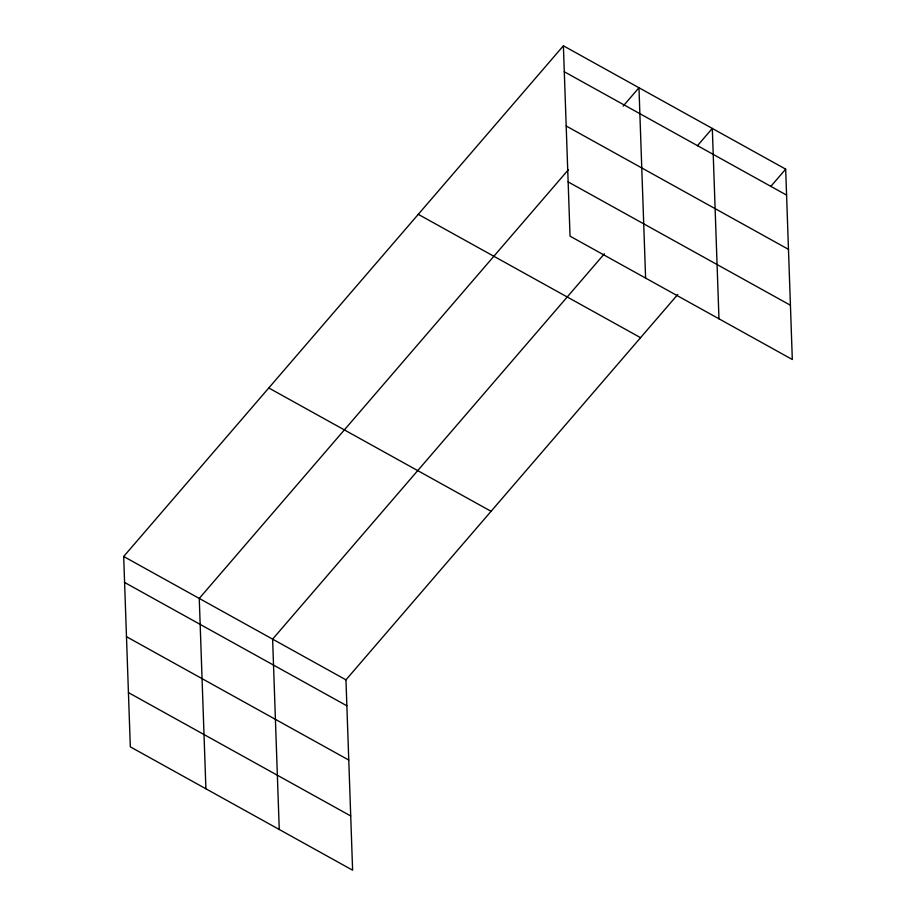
<?xml version="1.0" encoding="UTF-8"?>
<svg xmlns="http://www.w3.org/2000/svg" width="916" height="916" viewBox="0 0 916 916"><rect width="100%" height="100%" fill="white"/><g stroke="black" fill="none" stroke-linecap="round" stroke-linejoin="round"><path stroke-width="1.37" d="M677.771 294.471L345.962 679.844L352.614 870.2L130.324 746.849L123.683 556.493L563.386 45.8L785.676 169.151L792.317 359.507L570.038 236.156L563.386 45.8M568.275 169.838L199.253 598.434L205.905 788.79M623.155 106.107L638.967 87.741L645.608 278.098M604.423 253.766L272.613 639.139L279.254 829.495M697.431 145.724L712.316 128.446L718.968 318.802M770.791 186.429L785.676 169.151M564.29 71.746L786.581 195.097M566.191 126.007L788.47 249.347M568.138 181.906L790.428 305.246M418.28 214.333L640.57 337.683M268.789 387.972L491.068 511.311M123.683 556.493L345.962 679.844M124.587 582.45L346.866 705.801M126.477 636.7L348.767 760.051M128.435 692.599L350.714 815.95"/></g></svg>
